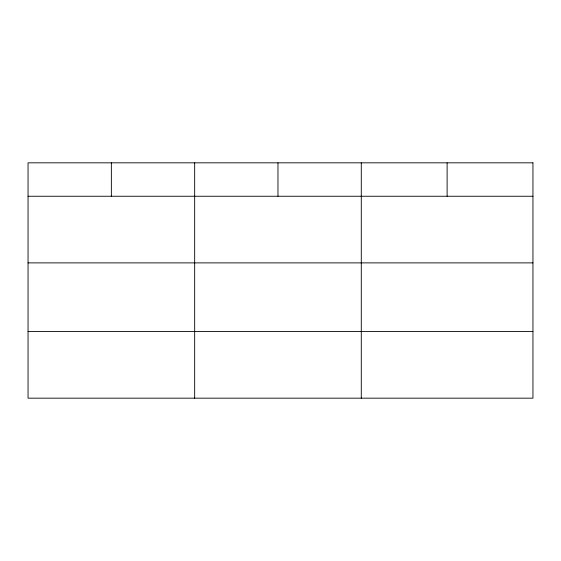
<?xml version="1.0" encoding="UTF-8"?>
<svg xmlns="http://www.w3.org/2000/svg" width="561" height="561" viewBox="0 0 561 561"><rect width="100%" height="100%" fill="white"/><g stroke="black" fill="none" stroke-linecap="round" stroke-linejoin="round"><path stroke-width="0.84" d="M28.05 196.252L532.95 196.252M28.05 262.885L532.95 262.885M28.05 331.537L532.95 331.537M447.117 162.83L447.117 196.252M361.284 162.83L361.284 398.17M277.976 162.83L277.976 196.252M194.667 162.83L194.667 398.17M111.359 162.83L111.359 196.252M532.95 162.83L28.05 162.83L28.05 398.17L532.95 398.17L532.95 162.83"/></g></svg>
